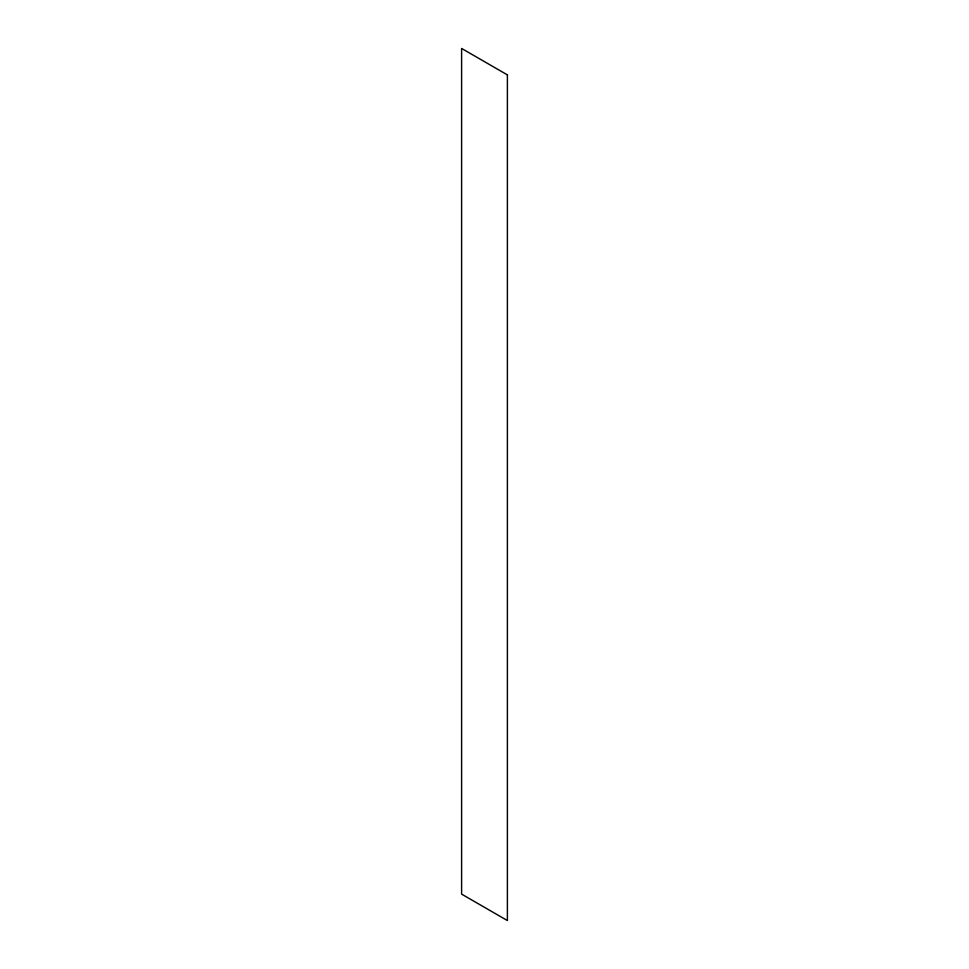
<?xml version="1.0" encoding="UTF-8"?>
<svg xmlns="http://www.w3.org/2000/svg" width="969" height="969" viewBox="0 0 969 969"><rect width="100%" height="100%" fill="white"/><g stroke="black" fill="none" stroke-linecap="round" stroke-linejoin="round"><path stroke-width="1.45" d="M507.393 74.879L461.607 48.45L461.607 894.121L507.393 920.55L507.393 74.879"/></g></svg>
